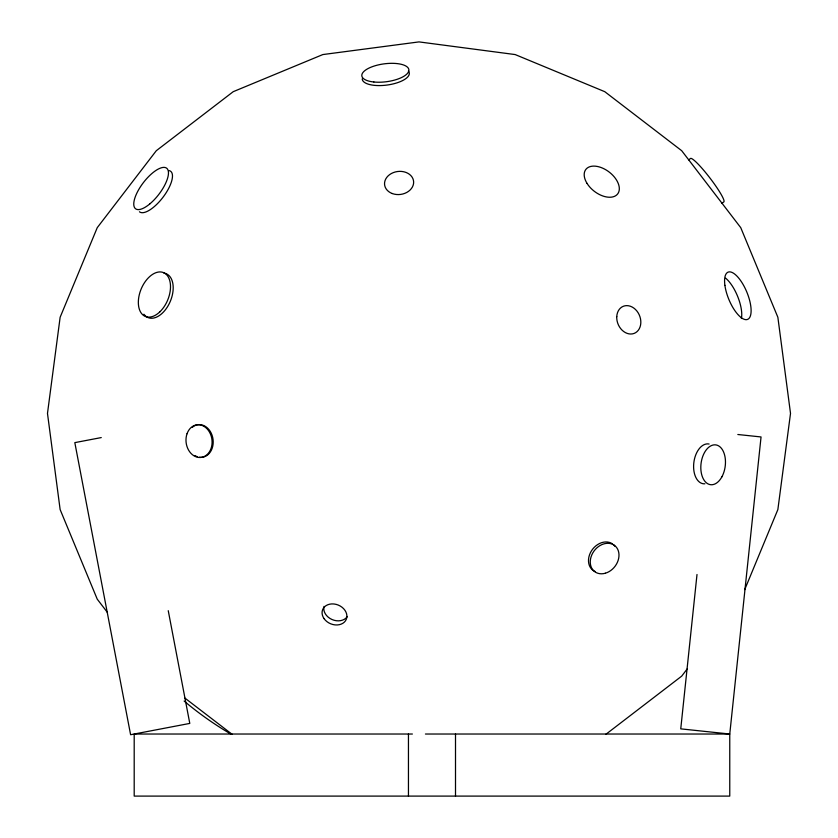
<?xml version="1.0" encoding="UTF-8"?>
<svg xmlns="http://www.w3.org/2000/svg" width="838" height="838" viewBox="0 0 838 838"><rect width="100%" height="100%" fill="white"/><g stroke="black" fill="none" stroke-linecap="round" stroke-linejoin="round"><path stroke-width="1.26" d="M697.007 574.491L680.749 728.861L729.762 734.025L729.762 796.1L134.195 796.1L134.195 734.025L412.39 734.025M744.71 589.627L777.863 509.577L790.517 413.417L777.863 317.267L740.75 227.664L681.703 150.714L604.764 91.677L515.161 54.564L419 41.9L322.84 54.564L233.236 91.677L156.297 150.714L97.25 227.664L60.137 317.267L47.483 413.417L60.137 509.577L97.25 599.18L107.484 612.515M687.212 668.944L681.703 676.13L605.79 734.381M688.689 159.869L690.606 158.403A27.382 3.541 52.5 0 1 710.645 178.934A27.382 3.541 52.5 0 1 723.686 201.989L721.769 203.456M101.262 437.583L74.823 442.632L130.602 734.716L189.786 723.414L168.249 610.682M425.432 734.025L729.762 734.025L761.051 436.954L737.828 434.503M185.02 698.169L232.21 734.381M455.505 734.025L455.505 796.1M408.452 734.025L408.452 796.1M163.913 273.115A23.736 14.372 -67.5 0 1 169.433 303.272A23.736 14.372 -67.5 0 1 143.927 314.229M169.255 170.627A25.559 9.71 -52.5 0 1 163.934 196.008A25.559 9.71 -52.5 0 1 139.454 211.773M347.225 616.632A12.78 10.108 22.5 0 1 331.974 619.502A12.78 10.108 22.5 0 1 324.055 606.387M192.363 427.254A16.435 12.989 82.5 0 1 212.663 437.279A16.435 12.989 82.5 0 1 199.36 457.244M197.119 456.647A16.435 12.989 82.5 0 1 194.961 455.579M704.905 483.798A20.081 12.161 -82.5 0 1 693.78 463.11A20.081 12.161 -82.5 0 1 709.095 444.025M613.374 544.585A16.435 12.989 -52.5 0 1 614.914 546.271M595.221 571.589A16.435 12.989 -52.5 0 1 591.398 550.943A16.435 12.989 -52.5 0 1 612.484 543.883M408.431 71.094A23.736 9.019 -7.5 0 1 389.22 84.722A23.736 9.019 -7.5 0 1 362.215 78.919M231.414 734.381A262.074 203.927 30.4 0 1 184.13 701.05M725.561 278.122A25.559 9.71 67.5 0 1 741.389 318.492M159.922 311.778A23.736 14.372 -67.5 0 0 164.772 273.251A23.736 14.372 -67.5 0 0 138.584 298.569A23.736 14.372 -67.5 0 0 159.922 311.778M149.74 203.969A25.559 9.71 -52.5 0 0 166.783 168.312A25.559 9.71 -52.5 0 0 136.804 193.222A25.559 9.71 -52.5 0 0 149.74 203.969M187.052 433.707A16.435 12.989 82.5 0 0 200.533 457.485A16.435 12.989 82.5 0 0 209.531 432.188A16.435 12.989 82.5 0 0 187.052 433.707M324.023 618.58A12.78 10.108 22.5 0 0 345.518 620.759A12.78 10.108 22.5 0 0 333.901 603.978A12.78 10.108 22.5 0 0 324.023 618.58M616.758 316.628A14.602 11.554 67.5 0 0 634.167 333.398A14.602 11.554 67.5 0 0 635.434 309.432A14.602 11.554 67.5 0 0 616.758 316.628M724.901 285.36A25.559 9.71 67.5 0 0 746.857 319.603A25.559 9.71 67.5 0 0 741.787 282.333A25.559 9.71 67.5 0 0 724.901 285.36M587.019 183.354A20.081 12.161 37.5 0 0 617.407 194.248A20.081 12.161 37.5 0 0 600.846 167.432A20.081 12.161 37.5 0 0 587.019 183.354M721.885 476.853A20.081 12.161 -82.5 0 0 716.301 444.978A20.081 12.161 -82.5 0 0 701.238 472.559A20.081 12.161 -82.5 0 0 721.885 476.853M605.35 573.223A16.435 12.989 -52.5 0 0 616.695 547.623A16.435 12.989 -52.5 0 0 591.838 554.808A16.435 12.989 -52.5 0 0 605.35 573.223M392.226 193.526A14.602 11.554 -7.5 0 0 413.637 181.888A14.602 11.554 -7.5 0 0 391.388 173.508A14.602 11.554 -7.5 0 0 392.226 193.526M373.874 81.998A23.736 9.019 -7.5 0 0 408.892 69.983A23.736 9.019 -7.5 0 0 373.235 66.349A23.736 9.019 -7.5 0 0 373.874 81.998"/></g></svg>
